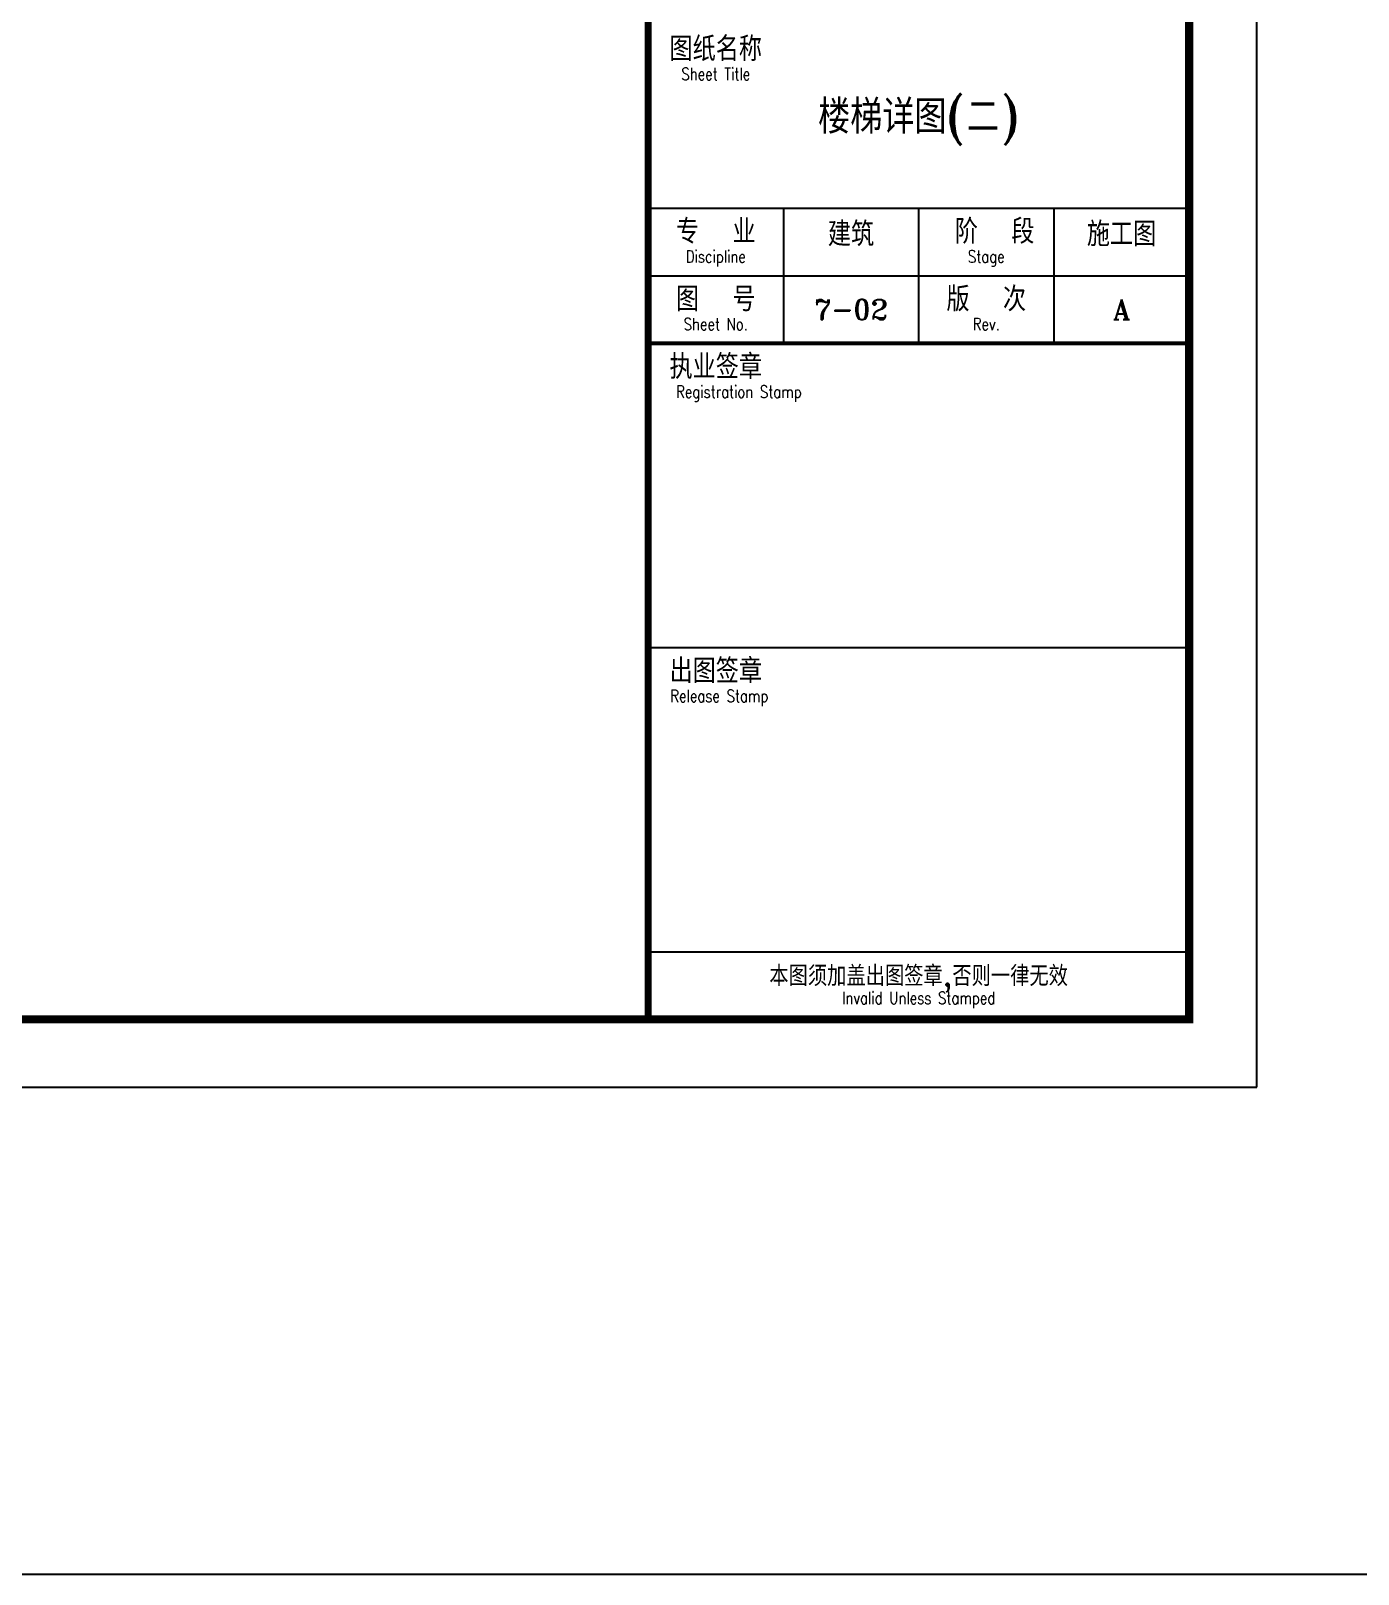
# Model space of a CAD drawing. Extents: x 239268 to 489116, y -316056 to -246175.
# Drawn here: x 298440 to 305371, y -278420 to -270358 of the extents above; entities that cross this region are included whole.
import ezdxf
from ezdxf.enums import TextEntityAlignment as Align

# ---------------------------------------------------------------- set-up
doc = ezdxf.new("R2010")
doc.units = 0
doc.header["$LTSCALE"] = 1000
doc.header["$MEASUREMENT"] = 0
doc.layers.add('A-墙线', color=2, linetype='CONTINUOUS')
doc.layers.add('图框', color=85, linetype='CONTINUOUS')
doc.styles.add('TKZ1_tjhts.shx', font='tjromant.shx', dxfattribs={"bigfont": 'tjhts.shx'})
doc.styles.add('TKZ2_tjkts.shx', font='tjromant.shx', dxfattribs={"bigfont": 'tjkts.shx'})

# ---------------------------------------------------------------- blocks, each defined once
blk = doc.blocks.new('TJAD_TK_A0')
at = {"layer": '图框'}
for p, q in [((2162, -441.7), (2162, 399.3)), ((2072, -311.7), (2152, -311.7)), ((2092, -311.7), (2092, -331.7)), ((2112, -311.7), (2112, -331.7)), ((2132, -311.7), (2132, -331.7)), ((2072, -321.7), (2152, -321.7)), ((2072, -376.7), (2152, -376.7)), ((2072, -421.7), (2152, -421.7)), ((973, -441.7), (2162, -441.7))]:
    blk.add_line(p, q, dxfattribs=at)
at = {"layer": '图框', "const_width": 1.2}
blk.add_lwpolyline([(2152, -431.7), (2152, 389.3), (998, 389.3), (998, -431.7)], close=True, dxfattribs=at)
at = {"layer": '图框'}
for points, const_width in [([(2072, 389.3), (2072, -431.7)], 1), ([(2072, -331.7), (2152, -331.7)], 0.6)]:
    blk.add_lwpolyline(points, dxfattribs=dict(at, const_width=const_width))
at = {"layer": '图框', "style": 'TKZ2_tjkts.shx'}
for s, height, p in [('图纸名称', 3.6, (2082, -288.16)), ('专  业', 3.6, (2082, -315.16)), (' 阶  段', 3.6, (2122, -315.16)), ('图  号', 3.6, (2082, -325.16)), ('版  次', 3.6, (2122, -325.16)), ('执业签章', 3.6, (2082, -335.16)), ('出图签章', 3.6, (2082, -380.16)), ('本图须加盖出图签章,否则一律无效', 3, (2112, -425.28))]:
    blk.add_text(s, height=height, dxfattribs=at).set_placement(p, align=Align.MIDDLE_CENTER)
at = {"layer": '图框', "style": 'TKZ2_tjkts.shx', "width": 0.8}
for s, p in [('Sheet Title', (2082, -291.86)), ('Discipline', (2082, -318.86)), ('Stage', (2122, -318.86)), ('Sheet No.', (2082, -328.86)), ('Rev.', (2122, -328.86)), ('Registration Stamp', (2085.41, -338.86)), ('Release Stamp', (2082.52, -383.86)), ('Invalid Unless Stamped', (2112, -428.53))]:
    blk.add_text(s, height=1.8, dxfattribs=at).set_placement(p, align=Align.MIDDLE_CENTER)

msp = doc.modelspace()

# ---------------------------------------------------------------- linework, layer by layer
at = {"layer": 'A-墙线'}
msp.add_line((253089.6, -278419.5), (489115.8, -278419.5), dxfattribs=at)

# ---------------------------------------------------------------- block references
at = {"layer": '图框', "xscale": 35.31510107015492, "yscale": 35.31510107015492, "zscale": 35.31510107015458}
msp.add_blockref('TJAD_TK_A0', (228490.8, -260276.3), dxfattribs=at)

# ---------------------------------------------------------------- texts
at = {"layer": '图框', "color": 3, "style": 'TKZ1_tjhts.shx'}
for s, height, p in [('楼梯详图(二)', 176.58, (303076.3, -270807.4)), ('建筑', 127.13, (302723.1, -271419.8)), ('施工图', 127.13, (304135.7, -271419.8)), ('7-02', 105.95, (302723.1, -271813.8)), ('A', 105.9, (304135.7, -271813.8))]:
    msp.add_text(s, height=height, dxfattribs=at).set_placement(p, align=Align.MIDDLE_CENTER)

doc.saveas('drawing.dxf')
